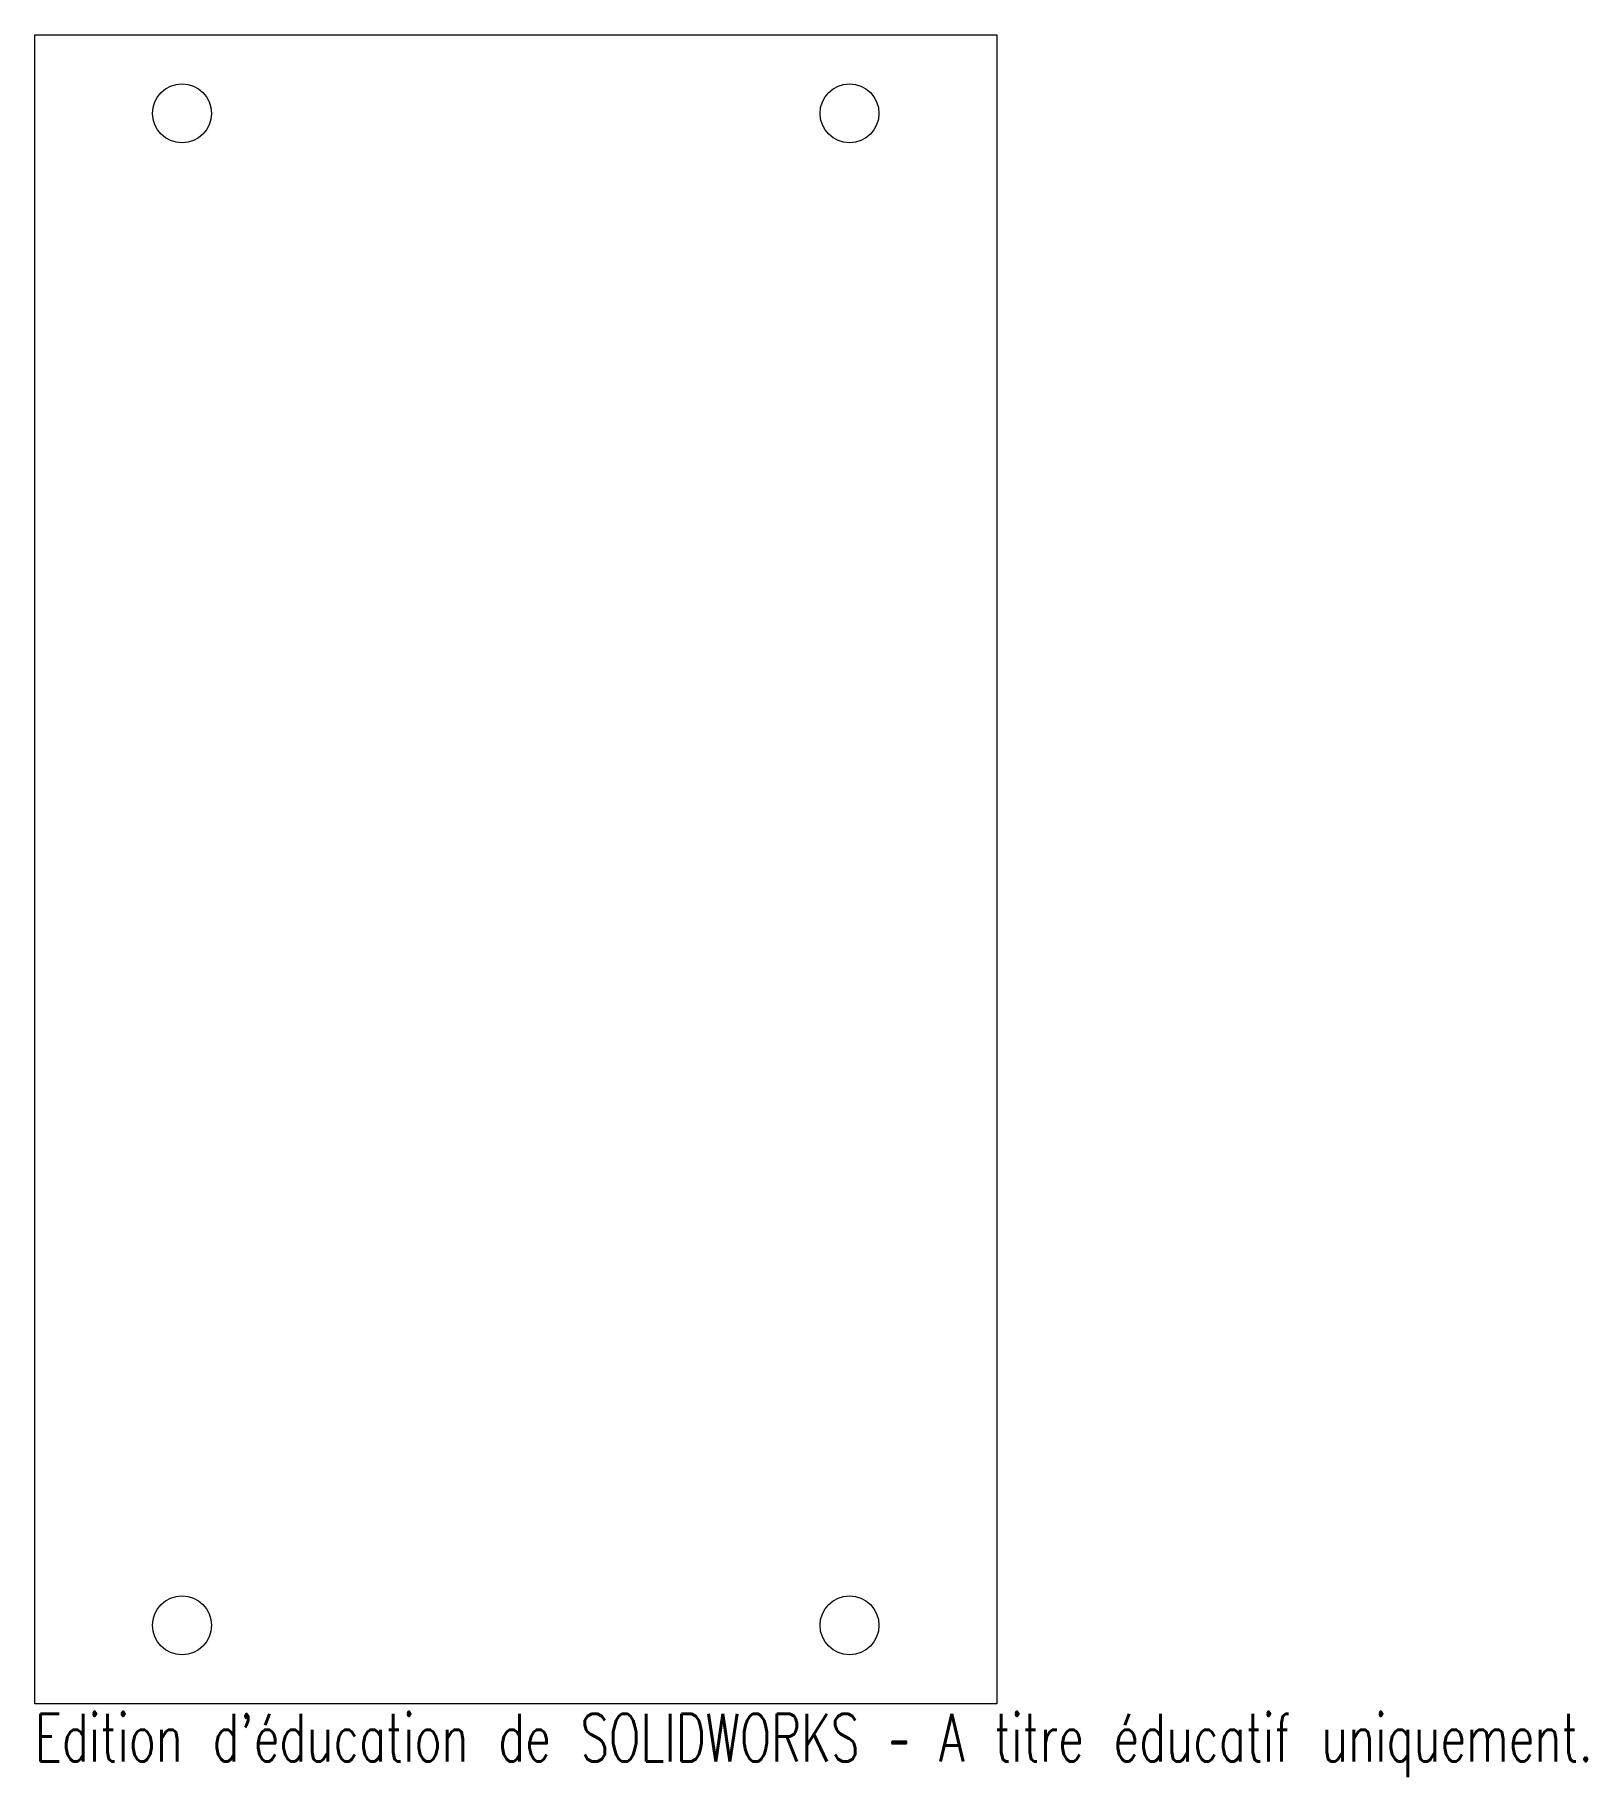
# Model space of a CAD drawing. Header units: millimetres. Extents: x -49 to 109, y -92 to 85.
import ezdxf

# ---------------------------------------------------------------- set-up
doc = ezdxf.new("R2010")
doc.units = ezdxf.units.MM
doc.styles.add('SLDTEXTSTYLE0', font='TXT', dxfattribs={"width": 0.7, "bigfont": 'bigfont'})

msp = doc.modelspace()

# ---------------------------------------------------------------- linework, layer by layer
at = {"color": 7, "linetype": 'Continuous', "lineweight": 15}
for p, q in [((-49, 85), (49, 85)), ((-49, -85), (-49, 85)), ((49, 85), (49, -85)), ((49, -85), (-49, -85))]:
    msp.add_line(p, q, dxfattribs=at)
for centre in [(-34, 77), (34, 77), (-34, -77), (34, -77)]:
    msp.add_circle(centre, 3, dxfattribs=at)

# ---------------------------------------------------------------- texts
at = {"color": 7, "linetype": 'Continuous', "insert": (-49, -86.02), "char_height": 4.8336, "attachment_point": 1, "style": 'SLDTEXTSTYLE0'}
msp.add_mtext("Edition d'éducation de SOLIDWORKS – A titre éducatif uniquement.", dxfattribs=at)

doc.saveas('drawing.dxf')
